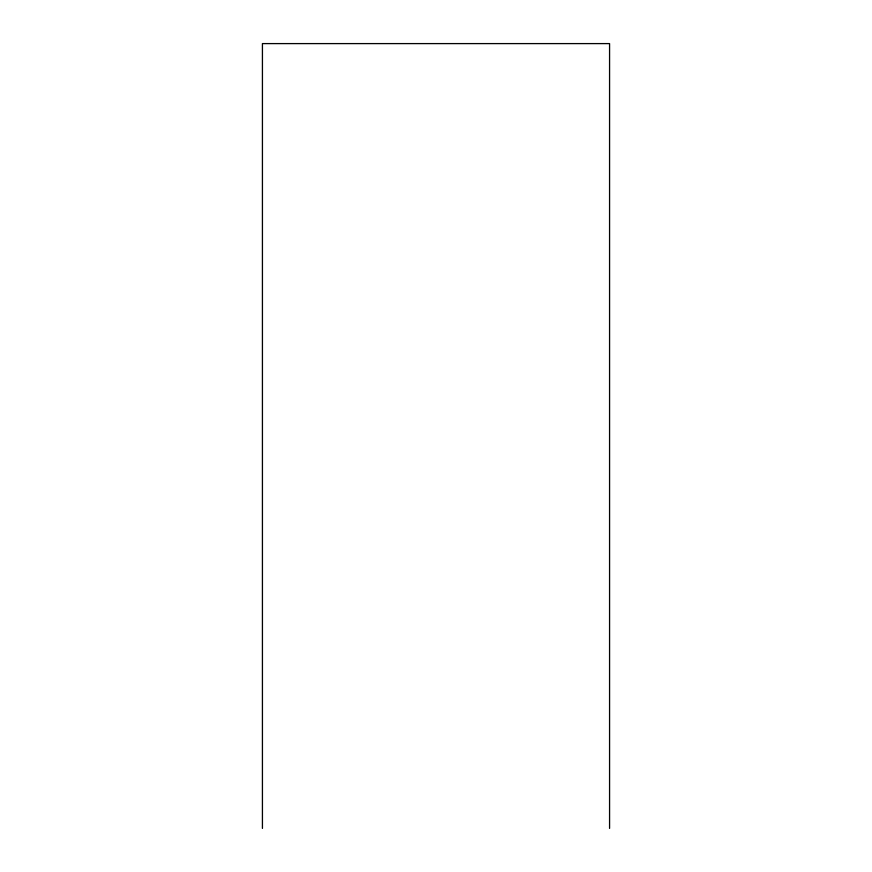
<?xml version="1.0" encoding="UTF-8"?>
<svg xmlns="http://www.w3.org/2000/svg" width="872" height="872" viewBox="0 0 872 872"><rect width="100%" height="100%" fill="white"/><g stroke="black" fill="none" stroke-linecap="round" stroke-linejoin="round"><path stroke-width="1.31" d="M609.572 828.4L609.572 43.6L262.428 43.6L262.428 828.4"/></g></svg>
